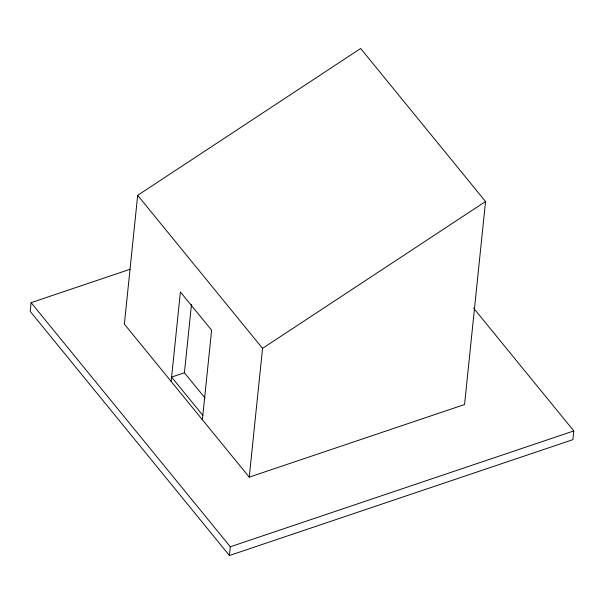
<?xml version="1.0" encoding="UTF-8"?>
<svg xmlns="http://www.w3.org/2000/svg" width="604" height="604" viewBox="0 0 604 604"><rect width="100%" height="100%" fill="white"/><g stroke="black" fill="none" stroke-linecap="round" stroke-linejoin="round"><path stroke-width="0.91" d="M130.132 269.256L31.106 302.657L30.2 311.385L229.422 555.514L572.894 439.659L573.8 430.931L473.596 308.138M137.674 195.334L124.364 324.122L249.248 477.152L464.559 404.529L485.541 201.525L360.656 48.486L137.674 195.334L262.551 348.365L249.248 477.152M171.151 381.456L180.4 291.959L211.619 330.214L202.37 419.72M205.035 398.036L184.416 372.766L191.476 304.476M229.422 555.514L230.32 546.779L31.106 302.657M262.551 348.365L485.541 201.525M184.416 372.766L171.604 377.092L202.823 415.348M230.32 546.779L573.8 430.931"/></g></svg>
